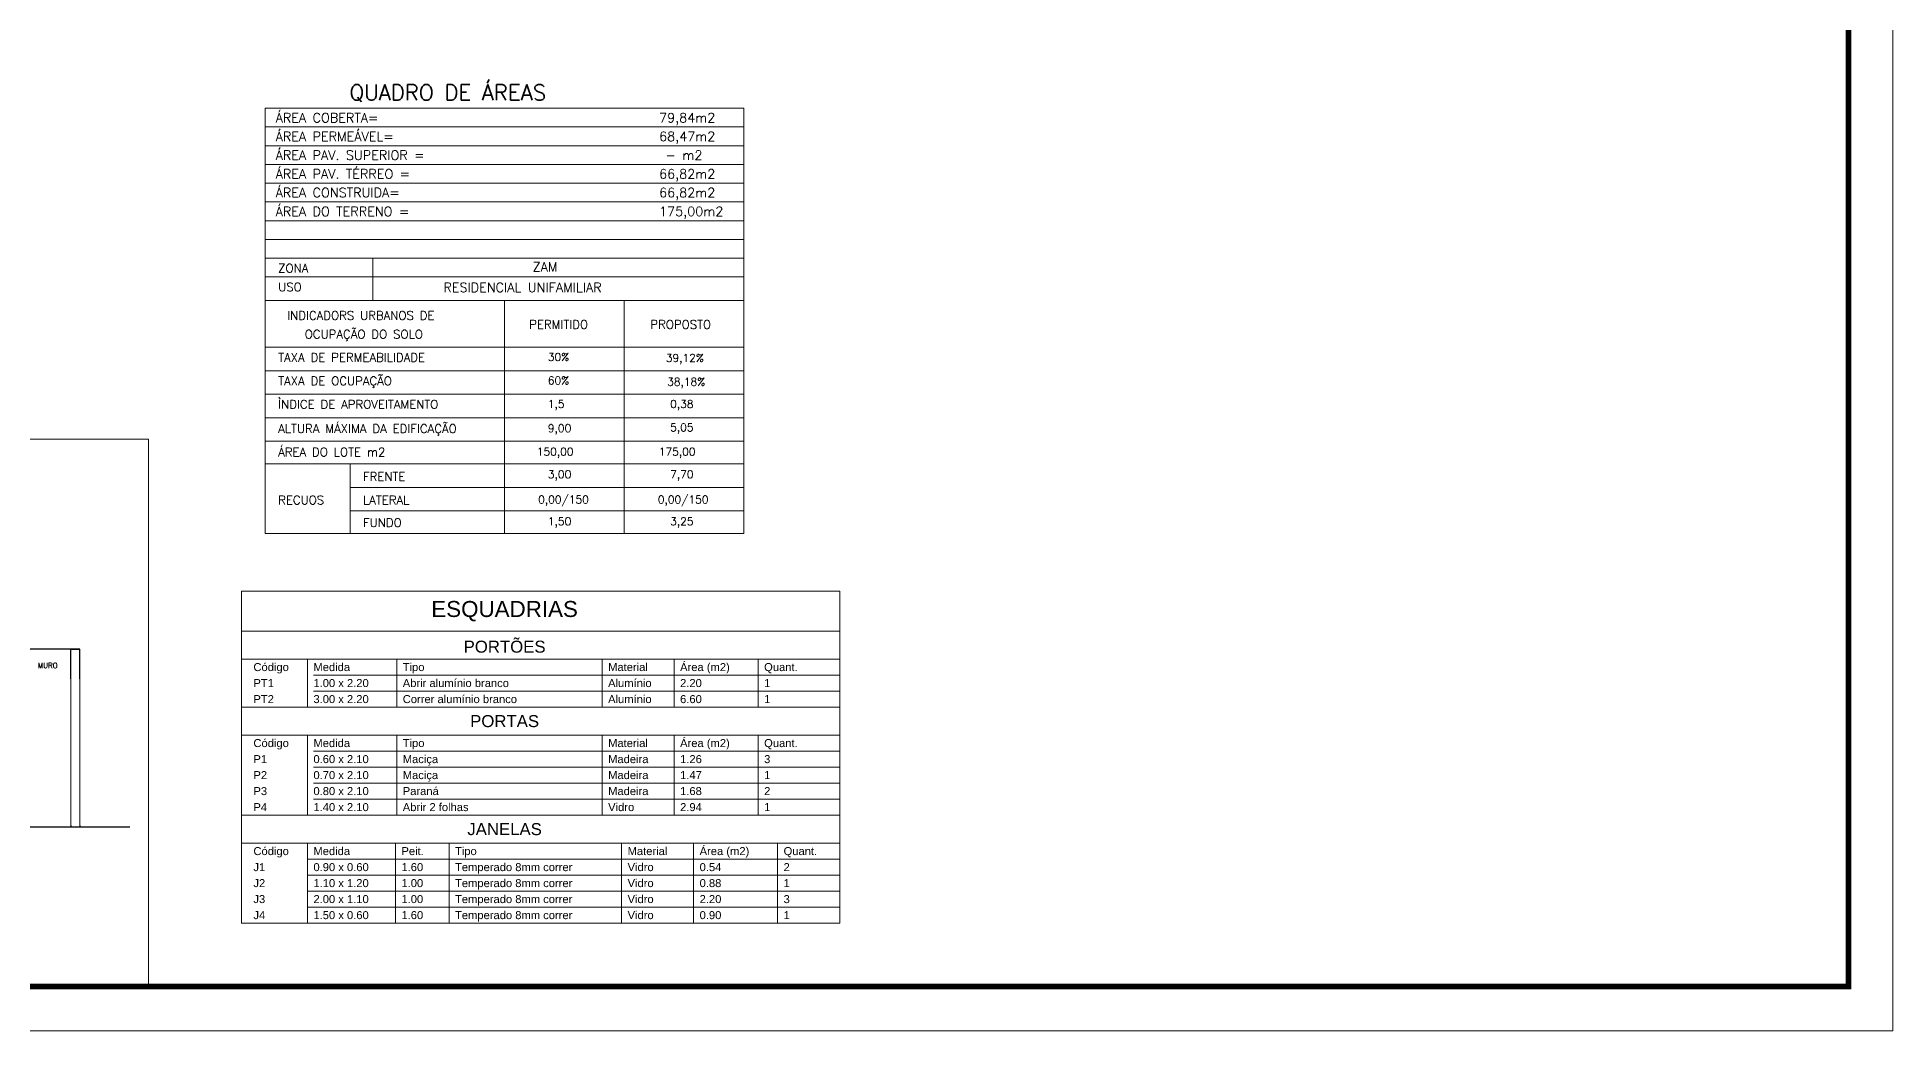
# Model space of a CAD drawing. Header units: millimetres. Extents: x 1345 to 2117, y 1214 to 1365.
# Drawn here: x 1879.66 to 1911.02, y 1251.49 to 1268.28 of the extents above; entities that cross this region are included whole.
import ezdxf
from ezdxf.enums import TextEntityAlignment as Align

# ---------------------------------------------------------------- set-up
doc = ezdxf.new("R2010")
doc.units = ezdxf.units.MM
doc.header["$LTSCALE"] = 0.5
for name, color, linetype in [('02', 2, 'Continuous'), ('14-04-Texto-04', 3, 'Continuous'), ('CERC02', 3, 'Continuous'), ('HACH', 8, 'Continuous'), ('LEGENDAS', 5, 'Continuous'), ('parede', 2, 'Continuous'), ('TXT_0', 7, 'Continuous'), ('TXT_1', 3, 'Continuous')]:
    doc.layers.add(name, color=color, linetype=linetype)
doc.styles.add('ADITIVOCAD', font='ROMANS.shx')
doc.styles.add('ROMANS', font='romans', dxfattribs={"height": 0.1})
doc.styles.get("Standard").update_dxf_attribs({"font": 'arial.ttf'})

msp = doc.modelspace()

# ---------------------------------------------------------------- linework, layer by layer
at = {"lineweight": 18}
for p, q in [((1883.517, 1266.764), (1891.602, 1266.764)), ((1883.517, 1266.447), (1891.602, 1266.447)), ((1883.517, 1266.13), (1891.602, 1266.13)), ((1883.517, 1265.814), (1891.602, 1265.814)), ((1883.517, 1265.497), (1891.602, 1265.497)), ((1883.517, 1265.181), (1891.602, 1265.181)), ((1883.517, 1264.864), (1891.602, 1264.864)), ((1883.517, 1264.547), (1891.602, 1264.547)), ((1885.331, 1263.834), (1885.331, 1264.547)), ((1883.517, 1264.231), (1891.602, 1264.231)), ((1891.602, 1263.834), (1883.517, 1263.834)), ((1887.56, 1263.834), (1887.56, 1259.896)), ((1889.581, 1263.834), (1889.581, 1259.896)), ((1887.56, 1263.041), (1883.517, 1263.041)), ((1891.602, 1263.041), (1887.56, 1263.041)), ((1891.602, 1262.644), (1883.517, 1262.644)), ((1891.602, 1262.247), (1883.517, 1262.247)), ((1891.602, 1261.851), (1883.517, 1261.851)), ((1891.602, 1261.454), (1883.517, 1261.454)), ((1891.602, 1261.072), (1883.517, 1261.072)), ((1884.951, 1261.072), (1884.951, 1259.896)), ((1891.602, 1260.675), (1884.951, 1260.675)), ((1891.602, 1260.279), (1884.951, 1260.279)), ((1884.33, 1257.503), (1893.223, 1257.503)), ((1884.33, 1257.233), (1893.223, 1257.233)), ((1884.33, 1256.219), (1893.223, 1256.219)), ((1884.33, 1255.949), (1893.223, 1255.949)), ((1884.33, 1255.678), (1893.223, 1255.678)), ((1884.33, 1255.408), (1893.223, 1255.408)), ((1884.228, 1254.394), (1893.223, 1254.394)), ((1884.228, 1254.124), (1893.223, 1254.124)), ((1884.228, 1253.853), (1893.223, 1253.853)), ((1884.228, 1253.583), (1893.223, 1253.583)), ((1884.228, 1253.313), (1893.223, 1253.313))]:
    msp.add_line(p, q, dxfattribs=at)
at = {"color": 8, "linetype": 'ByBlock'}
msp.add_line((1880.233, 1257.94), (1877.133, 1257.94), dxfattribs=at)
at = {"color": 2, "linetype": 'ByBlock'}
for p, q in [((1880.383, 1257.94), (1880.233, 1257.94)), ((1880.233, 1257.94), (1880.383, 1257.94)), ((1880.233, 1257.84), (1880.233, 1257.94)), ((1880.233, 1257.44), (1880.233, 1257.84)), ((1880.383, 1257.44), (1880.383, 1257.94)), ((1877.133, 1254.94), (1880.383, 1254.94)), ((1880.233, 1254.96), (1880.233, 1254.94)), ((1880.383, 1254.96), (1880.383, 1254.94)), ((1880.383, 1254.94), (1881.226, 1254.94))]:
    msp.add_line(p, q, dxfattribs=at)
at = {"layer": '02', "lineweight": 18}
for p, q in [((1910.267, 1279.803), (1910.267, 1252.242)), ((1910.267, 1252.242), (1893.773, 1252.242))]:
    msp.add_line(p, q, dxfattribs=at)
at = {"layer": '02', "color": 3, "lineweight": 18}
msp.add_line((1893.223, 1253.313), (1883.109, 1253.313), dxfattribs=at)
at = {"layer": '02', "color": 0, "lineweight": 18}
msp.add_line((1893.223, 1253.313), (1884.228, 1253.313), dxfattribs=at)
at = {"layer": '02', "lineweight": 18}
for points in [[(1849.817, 1251.492), (1911.017, 1251.492), (1911.017, 1296.042), (1849.817, 1296.042)], [(1850.567, 1252.242), (1881.546, 1252.242), (1881.546, 1261.489), (1850.567, 1261.489)], [(1850.567, 1252.242), (1881.546, 1252.242), (1881.546, 1261.489), (1850.567, 1261.489)]]:
    msp.add_lwpolyline(points, close=True, dxfattribs=at)
at = {"layer": '02', "lineweight": 18, "const_width": 0.1}
msp.add_lwpolyline([(1850.567, 1252.242), (1910.267, 1252.242), (1910.267, 1295.292), (1850.567, 1295.292)], close=True, dxfattribs=at)
at = {"layer": 'CERC02', "lineweight": 18}
for p, q in [((1883.517, 1267.08), (1891.602, 1267.08)), ((1883.517, 1267.08), (1883.517, 1259.896)), ((1891.602, 1267.08), (1891.602, 1259.896)), ((1891.602, 1259.896), (1883.517, 1259.896)), ((1883.113, 1258.923), (1883.113, 1253.313)), ((1883.113, 1258.923), (1893.223, 1258.923)), ((1883.113, 1258.923), (1883.113, 1253.313)), ((1893.223, 1258.923), (1893.223, 1253.313)), ((1893.223, 1258.923), (1893.223, 1253.313)), ((1883.113, 1258.247), (1893.223, 1258.247)), ((1883.113, 1257.774), (1893.223, 1257.774)), ((1883.113, 1256.963), (1893.223, 1256.963)), ((1883.113, 1256.49), (1893.223, 1256.49)), ((1883.113, 1255.138), (1893.223, 1255.138)), ((1883.113, 1255.138), (1893.223, 1255.138)), ((1883.113, 1254.665), (1893.223, 1254.665))]:
    msp.add_line(p, q, dxfattribs=at)
at = {"layer": 'LEGENDAS', "lineweight": 18}
msp.add_line((1883.113, 1256.963), (1892.007, 1256.963), dxfattribs=at)
at = {"layer": 'parede', "lineweight": 18}
for p, q in [((1880.233, 1257.44), (1880.233, 1254.96)), ((1880.383, 1257.44), (1880.383, 1254.96))]:
    msp.add_line(p, q, dxfattribs=at)
at = {"layer": 'TXT_0', "lineweight": 18}
for p, q in [((1884.228, 1257.774), (1884.228, 1256.963)), ((1885.738, 1257.774), (1885.738, 1256.963)), ((1889.207, 1257.774), (1889.207, 1256.963)), ((1890.424, 1257.774), (1890.424, 1256.963)), ((1891.843, 1257.774), (1891.843, 1256.963)), ((1884.228, 1256.49), (1884.228, 1255.138)), ((1884.228, 1256.49), (1884.228, 1255.611)), ((1885.738, 1256.49), (1885.738, 1255.138)), ((1885.738, 1256.49), (1885.738, 1255.611)), ((1889.207, 1256.49), (1889.207, 1255.138)), ((1889.207, 1256.49), (1889.207, 1255.611)), ((1890.424, 1256.49), (1890.424, 1255.138)), ((1890.424, 1256.49), (1890.424, 1255.611)), ((1891.843, 1256.49), (1891.843, 1255.138)), ((1891.843, 1256.49), (1891.843, 1255.611)), ((1884.228, 1254.665), (1884.228, 1253.313)), ((1884.228, 1254.665), (1884.228, 1253.313)), ((1885.715, 1254.665), (1885.715, 1253.313)), ((1885.715, 1254.665), (1885.715, 1253.313)), ((1886.621, 1254.665), (1886.621, 1253.313)), ((1886.621, 1254.665), (1886.621, 1253.313)), ((1889.537, 1254.665), (1889.537, 1253.313)), ((1889.537, 1254.665), (1889.537, 1253.313)), ((1890.754, 1254.665), (1890.754, 1253.313)), ((1890.754, 1254.665), (1890.754, 1253.313)), ((1892.173, 1254.665), (1892.173, 1253.313)), ((1892.173, 1254.665), (1892.173, 1253.313))]:
    msp.add_line(p, q, dxfattribs=at)

# ---------------------------------------------------------------- texts
at = {"layer": '14-04-Texto-04', "lineweight": 18, "style": 'ROMANS'}
for s, height, p in [('ZONA', 0.1451, (1883.734, 1264.45)), ('USO', 0.1451, (1883.734, 1264.133)), ('INDICADORS URBANOS DE', 0.14513, (1883.887, 1263.651)), ('OCUPAÇÃO DO SOLO', 0.14513, (1884.183, 1263.335)), ('PERMITIDO', 0.1451, (1887.975, 1263.5)), ('PROPOSTO', 0.1451, (1890.023, 1263.5)), ('TAXA DE PERMEABILIDADE', 0.14513, (1883.734, 1262.943)), ('TAXA DE OCUPAÇÃO', 0.14513, (1883.734, 1262.546)), ('ÌNDICE DE APROVEITAMENTO', 0.14513, (1883.734, 1262.15)), ('ALTURA MÁXIMA DA EDIFICAÇÃO', 0.14513, (1883.734, 1261.74)), ('ÁREA DO LOTE m2', 0.14513, (1883.734, 1261.344)), ('FRENTE', 0.1451, (1885.168, 1260.93)), ('RECUOS', 0.1451, (1883.734, 1260.533)), ('LATERAL', 0.1451, (1885.168, 1260.533)), ('FUNDO', 0.1451, (1885.168, 1260.151))]:
    msp.add_text(s, height=height, dxfattribs=at).set_placement(p, align=Align.TOP_LEFT)
at = {"layer": 'CERC02', "lineweight": 18, "style": 'ROMANS'}
for s, height, p in [('QUADRO DE ÁREAS', 0.26387, (1884.937, 1267.479, 0.422)), ('ÁREA COBERTA=   ', 0.15832, (1883.691, 1267)), ('79,84m2', 0.1583, (1890.17, 1267)), ('ÁREA PERMEÁVEL=', 0.15832, (1883.691, 1266.682)), ('68,47m2', 0.1583, (1890.17, 1266.684)), ('ÁREA PAV. SUPERIOR =', 0.15832, (1883.691, 1266.366)), (' - m2', 0.1583, (1890.17, 1266.367)), ('ÁREA PAV. TÉRREO =', 0.15832, (1883.691, 1266.049)), ('66,82m2', 0.1583, (1890.17, 1266.05)), ('ÁREA CONSTRUIDA=   ', 0.15832, (1883.691, 1265.734)), ('66,82m2', 0.1583, (1890.17, 1265.734)), ('ÁREA DO TERRENO =', 0.15832, (1883.691, 1265.416)), ('175,00m2', 0.1583, (1890.17, 1265.417)), ('ZAM', 0.1583, (1888.034, 1264.478)), ('RESIDENCIAL UNIFAMILIAR', 0.15832, (1886.526, 1264.133)), ('30%%%', 0.1319, (1888.292, 1262.943)), ('39,12%%%', 0.1319, (1890.283, 1262.928)), ('60%%%', 0.1319, (1888.292, 1262.546)), ('38,18%%%', 0.1319, (1890.305, 1262.524)), ('1,5', 0.1319, (1888.292, 1262.15)), ('0,38', 0.1319, (1890.357, 1262.15)), ('9,00', 0.1319, (1888.292, 1261.74)), ('5,05', 0.1319, (1890.357, 1261.753)), ('150,00', 0.1319, (1888.104, 1261.344)), ('175,00', 0.1319, (1890.165, 1261.344)), ('3,00', 0.1319, (1888.292, 1260.96)), ('7,70', 0.1319, (1890.357, 1260.96)), ('0,00/150', 0.1319, (1888.126, 1260.535)), ('0,00/150', 0.1319, (1890.147, 1260.535)), ('1,50', 0.1319, (1888.292, 1260.166)), ('3,25', 0.1319, (1890.357, 1260.166))]:
    msp.add_text(s, height=height, dxfattribs=at).set_placement(p, align=Align.TOP_LEFT)
at = {"layer": 'HACH', "lineweight": 18, "style": 'ADITIVOCAD'}
msp.add_text('MURO', height=0.0875, dxfattribs=at).set_placement((1879.674, 1257.623))
at = {"layer": 'TXT_0', "lineweight": 18}
for s, height, p in [('PT1', 0.1352, (1883.316, 1257.301)), ('1.00 x 2.20', 0.13518, (1884.33, 1257.301)), ('Abrir alumínio branco', 0.13518, (1885.839, 1257.301)), ('Alumínio', 0.1352, (1889.309, 1257.301)), ('2.20', 0.1352, (1890.525, 1257.301)), ('1', 0.135, (1891.945, 1257.301)), ('PT2', 0.1352, (1883.316, 1257.03)), ('3.00 x 2.20', 0.13518, (1884.33, 1257.03)), ('Correr alumínio branco', 0.13518, (1885.839, 1257.03)), ('Alumínio', 0.1352, (1889.309, 1257.03)), ('6.60', 0.1352, (1890.525, 1257.03)), ('1', 0.135, (1891.945, 1257.03)), ('P1', 0.1352, (1883.316, 1256.016)), ('0.60 x 2.10', 0.13518, (1884.33, 1256.016)), ('Maciça', 0.1352, (1885.839, 1256.016)), ('Madeira', 0.1352, (1889.309, 1256.016)), ('1.26', 0.1352, (1890.525, 1256.016)), ('3', 0.135, (1891.945, 1256.016)), ('P2', 0.1352, (1883.316, 1255.746)), ('0.70 x 2.10', 0.13518, (1884.33, 1255.746)), ('Maciça', 0.1352, (1885.839, 1255.746)), ('Madeira', 0.1352, (1889.309, 1255.746)), ('1.47', 0.1352, (1890.525, 1255.746)), ('1', 0.135, (1891.945, 1255.746)), ('P3', 0.1352, (1883.316, 1255.476)), ('0.80 x 2.10', 0.13518, (1884.33, 1255.476)), ('Paraná', 0.1352, (1885.839, 1255.476)), ('Madeira', 0.1352, (1889.309, 1255.476)), ('1.68', 0.1352, (1890.525, 1255.476)), ('2', 0.135, (1891.945, 1255.476)), ('P4', 0.1352, (1883.316, 1255.205)), ('1.40 x 2.10', 0.13518, (1884.33, 1255.205)), ('Abrir 2 folhas', 0.13518, (1885.839, 1255.205)), ('Vidro', 0.1352, (1889.309, 1255.205)), ('2.94', 0.1352, (1890.525, 1255.205)), ('1', 0.135, (1891.945, 1255.205)), ('J1', 0.1352, (1883.316, 1254.191)), ('0.90 x 0.60', 0.13518, (1884.33, 1254.191)), ('1.60', 0.1352, (1885.817, 1254.191)), ('Temperado 8mm correr', 0.13518, (1886.722, 1254.191)), ('Vidro', 0.1352, (1889.638, 1254.191)), ('0.54', 0.1352, (1890.855, 1254.191)), ('2', 0.135, (1892.274, 1254.191)), ('J2', 0.1352, (1883.316, 1253.921)), ('1.10 x 1.20', 0.13518, (1884.33, 1253.921)), ('1.00', 0.1352, (1885.817, 1253.921)), ('Temperado 8mm correr', 0.13518, (1886.722, 1253.921)), ('Vidro', 0.1352, (1889.638, 1253.921)), ('0.88', 0.1352, (1890.855, 1253.921)), ('1', 0.135, (1892.274, 1253.921)), ('J3', 0.1352, (1883.316, 1253.651)), ('2.00 x 1.10', 0.13518, (1884.33, 1253.651)), ('1.00', 0.1352, (1885.817, 1253.651)), ('Temperado 8mm correr', 0.13518, (1886.722, 1253.651)), ('Vidro', 0.1352, (1889.638, 1253.651)), ('2.20', 0.1352, (1890.855, 1253.651)), ('3', 0.135, (1892.274, 1253.651)), ('J4', 0.1352, (1883.316, 1253.38)), ('1.50 x 0.60', 0.13518, (1884.33, 1253.38)), ('1.60', 0.1352, (1885.817, 1253.38)), ('Temperado 8mm correr', 0.13518, (1886.722, 1253.38)), ('Vidro', 0.1352, (1889.638, 1253.38)), ('0.90', 0.1352, (1890.855, 1253.38)), ('1', 0.135, (1892.274, 1253.38))]:
    msp.add_text(s, height=height, dxfattribs=at).set_placement(p)
at = {"layer": 'TXT_1', "lineweight": 18}
for s, height, p in [('ESQUADRIAS', 0.2704, (1887.56, 1258.585)), ('PORTÕES', 0.2028, (1887.56, 1258.01)), ('PORTAS', 0.2028, (1887.56, 1256.726)), ('JANELAS', 0.2028, (1887.56, 1254.901))]:
    msp.add_text(s, height=height, dxfattribs=at).set_placement(p, align=Align.MIDDLE)
for s, p in [('Código', (1883.316, 1257.571)), ('Medida', (1884.33, 1257.571)), ('Tipo', (1885.839, 1257.571)), ('Material', (1889.309, 1257.571)), ('Área (m2)', (1890.525, 1257.571)), ('Quant.', (1891.945, 1257.571)), ('Código', (1883.316, 1256.287)), ('Medida', (1884.33, 1256.287)), ('Tipo', (1885.839, 1256.287)), ('Material', (1889.309, 1256.287)), ('Área (m2)', (1890.525, 1256.287)), ('Quant.', (1891.945, 1256.287)), ('Código', (1883.316, 1254.462)), ('Medida', (1884.33, 1254.462)), ('Peit.', (1885.817, 1254.462)), ('Tipo', (1886.722, 1254.462)), ('Material', (1889.638, 1254.462)), ('Área (m2)', (1890.855, 1254.462)), ('Quant.', (1892.274, 1254.462))]:
    msp.add_text(s, height=0.1352, dxfattribs=at).set_placement(p)

doc.saveas('drawing.dxf')
